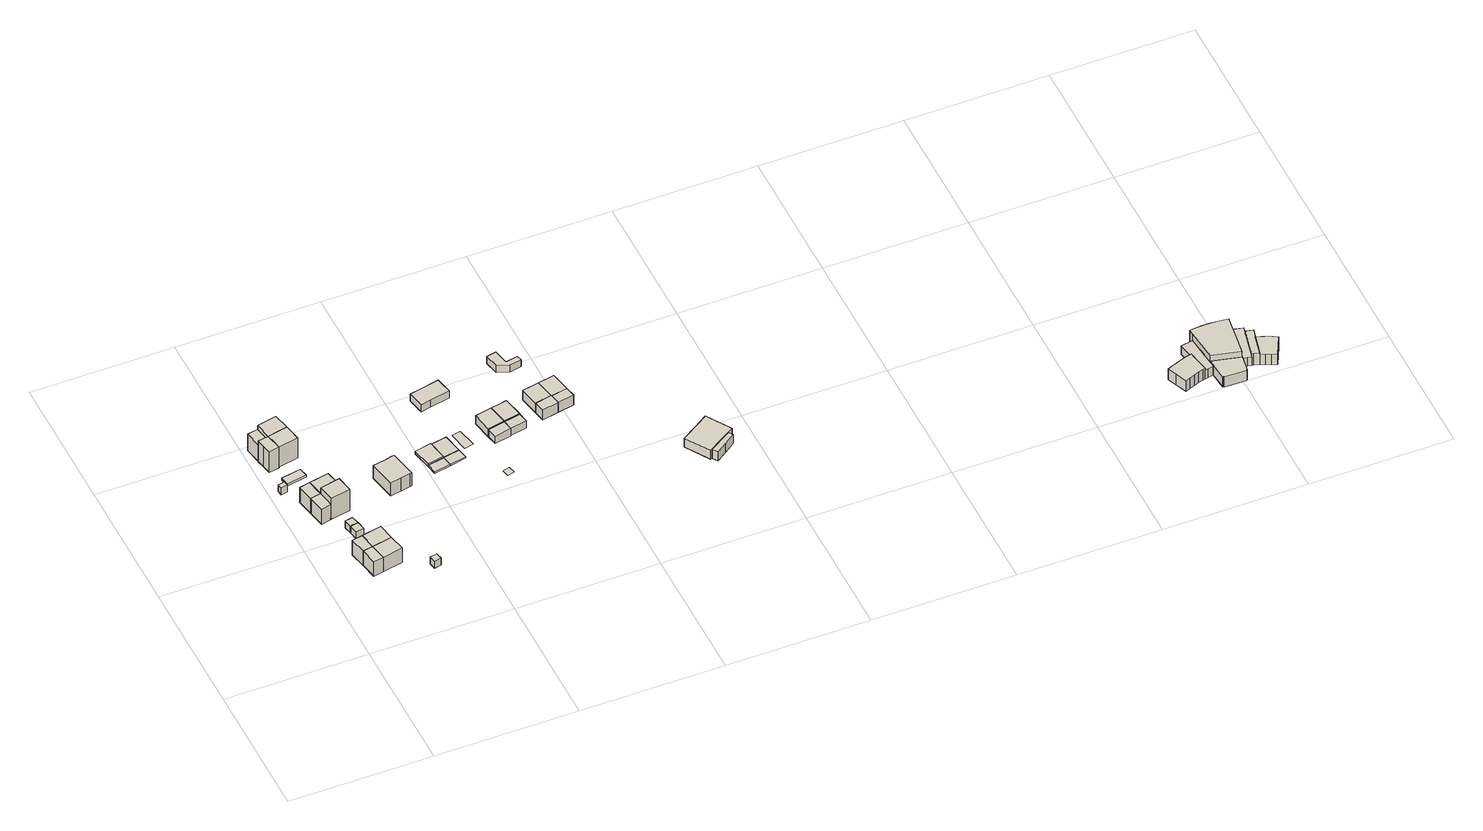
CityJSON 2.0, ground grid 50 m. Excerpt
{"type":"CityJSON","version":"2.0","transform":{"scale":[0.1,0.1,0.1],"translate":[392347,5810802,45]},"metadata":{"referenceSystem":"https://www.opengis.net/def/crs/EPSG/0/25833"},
"CityObjects":{
"building1":{"type":"Building","attributes":{"Gemeindeschluessel":"11000008","BezugspunktDach":"2200","function":"31001_2723","measuredHeight":3,"storeysAboveGround":1},"address":[{"country":"Germany","locality":"Berlin","thoroughfareNumber":"43 (1)","thoroughfareName":"An der Neumark"}],"geometry":[{"type":"Solid","lod":"1","boundaries":[[[[0,1,2,3]],[[4,5,6,7]],[[4,7,3,2]],[[5,4,2,1]],[[6,5,1,0]],[[7,6,0,3]]]]}]},
"building2":{"type":"Building","attributes":{"Gemeindeschluessel":"11000008","function":"31001_1010"},"address":[{"country":"Germany","locality":"Berlin","thoroughfareNumber":"37","thoroughfareName":"An der Neumark"}],"children":["building2-1","building2-2"]},
"building2-1":{"type":"BuildingPart","attributes":{"BezugspunktDach":"2200","measuredHeight":6.34,"storeysAboveGround":3},"parents":["building2"],"geometry":[{"type":"Solid","lod":"1","boundaries":[[[[8,9,10,11]],[[12,13,14,15]],[[12,15,11,10]],[[13,12,10,9]],[[14,13,9,8]],[[15,14,8,11]]]]}]},
"building2-2":{"type":"BuildingPart","attributes":{"BezugspunktDach":"2200","measuredHeight":6.38,"storeysAboveGround":3},"parents":["building2"],"geometry":[{"type":"MultiSurface","lod":"1","boundaries":[[[16,8,11,17]],[[15,14,18,19]],[[15,19,17,11]],[[14,15,11,8],[15,14,8,11]],[[18,14,8,16]],[[19,18,16,17]]]}]},
"building3":{"type":"Building","attributes":{"Gemeindeschluessel":"11000008","function":"31001_1010"},"address":[{"country":"Germany","locality":"Berlin","thoroughfareNumber":"39","thoroughfareName":"An der Neumark"}],"children":["building3-1","building3-2"]},
"building3-1":{"type":"BuildingPart","attributes":{"BezugspunktDach":"2200","measuredHeight":6.39,"storeysAboveGround":3},"parents":["building3"],"geometry":[{"type":"Solid","lod":"1","boundaries":[[[[11,10,20,21]],[[22,12,15,23]],[[22,23,21,20]],[[12,22,20,10]],[[15,12,10,11]],[[15,11,21,23]]]]}]},
"building3-2":{"type":"BuildingPart","attributes":{"BezugspunktDach":"2200","measuredHeight":6.43,"storeysAboveGround":3},"parents":["building3"],"geometry":[{"type":"MultiSurface","lod":"1","boundaries":[[[17,11,21,24]],[[25,26,27,28]],[[25,28,24,21]],[[26,25,23,15,11]],[[27,26,11,17]],[[28,27,17,24]],[[21,11,15,23]]]}]},
"building4":{"type":"Building","attributes":{"Gemeindeschluessel":"11000008","BezugspunktDach":"2200","function":"31001_2723","measuredHeight":3,"storeysAboveGround":1},"address":[{"country":"Germany","locality":"Berlin","thoroughfareNumber":"39 (1)","thoroughfareName":"An der Neumark"}],"geometry":[{"type":"Solid","lod":"1","boundaries":[[[[29,30,31,32]],[[33,34,35,36]],[[33,36,32,31]],[[34,33,31,30]],[[35,34,30,29]],[[36,35,29,32]]]]}]},
"building5":{"type":"Building","attributes":{"Gemeindeschluessel":"11000008","function":"31001_1010"},"address":[{"country":"Germany","locality":"Berlin","thoroughfareNumber":"41","thoroughfareName":"An der Neumark"}],"children":["building5-1","building5-2"]},
"building5-1":{"type":"BuildingPart","attributes":{"BezugspunktDach":"2200","measuredHeight":11.62,"storeysAboveGround":3},"parents":["building5"],"geometry":[{"type":"MultiSurface","lod":"1","boundaries":[[[37,38,39,40]],[[41,42,43,44]],[[41,44,40,39]],[[42,41,39,38]],[[43,42,38,37]],[[45,46,47,37,40]],[[44,43,48,43,49]],[[44,49,46,45]],[[49,43,48,47,46]]]}]},
"building5-2":{"type":"BuildingPart","attributes":{"BezugspunktDach":"2200","measuredHeight":7.3,"storeysAboveGround":3},"parents":["building5"],"geometry":[{"type":"MultiSurface","lod":"1","boundaries":[[[50,47,46,45,51]],[[44,49,43,52,53]],[[44,53,51,45]],[[52,43,47,50]],[[53,52,50,51]],[[49,44,54,45,46]],[[43,49,46,47]]]}]},
"building6":{"type":"Building","attributes":{"Gemeindeschluessel":"11000008","BezugspunktDach":"2200","function":"31001_2723","measuredHeight":3,"storeysAboveGround":1},"address":[{"country":"Germany","locality":"Berlin","thoroughfareNumber":"41 (1)","thoroughfareName":"An der Neumark"}],"geometry":[{"type":"Solid","lod":"1","boundaries":[[[[55,56,57,58]],[[59,60,61,62]],[[59,62,58,57]],[[60,59,57,56]],[[61,60,56,55]],[[62,61,55,58]]]]}]},
"building7":{"type":"Building","attributes":{"Gemeindeschluessel":"11000008","function":"31001_1010"},"address":[{"country":"Germany","locality":"Berlin","thoroughfareNumber":"43","thoroughfareName":"An der Neumark"}],"children":["building7-1","building7-2"]},
"building7-1":{"type":"BuildingPart","attributes":{"BezugspunktDach":"2200","measuredHeight":7.34,"storeysAboveGround":3},"parents":["building7"],"geometry":[{"type":"MultiSurface","lod":"1","boundaries":[[[45,63,64,65]],[[66,41,44,67]],[[66,67,65,64]],[[41,66,64,63]],[[44,41,63,45]],[[67,44,68,67,65]],[[65,67,68,69]],[[45,69,68,44]]]}]},
"building7-2":{"type":"BuildingPart","attributes":{"BezugspunktDach":"2200","measuredHeight":7.33,"storeysAboveGround":3},"parents":["building7"],"geometry":[{"type":"Solid","lod":"1","boundaries":[[[[51,45,69,65,70]],[[67,68,44,53,71]],[[67,71,70,65]],[[53,44,45,51]],[[71,53,51,70]],[[68,67,65,69]],[[44,68,69,45]]]]}]},
"building8":{"type":"Building","attributes":{"Gemeindeschluessel":"11000008","BezugspunktDach":"2200","function":"31001_2723","measuredHeight":0.773,"storeysAboveGround":1},"address":[{"country":"Germany","locality":"Berlin","thoroughfareNumber":"45 (1)","thoroughfareName":"An der Neumark"}],"geometry":[{"type":"Solid","lod":"1","boundaries":[[[[72,73,74,75]],[[76,77,78,79]],[[76,79,75,74]],[[77,76,74,73]],[[78,77,73,72]],[[79,78,72,75]]]]}]},
"building9":{"type":"Building","attributes":{"Gemeindeschluessel":"11000008","function":"31001_1010"},"address":[{"country":"Germany","locality":"Berlin","thoroughfareNumber":"45","thoroughfareName":"An der Neumark"}],"children":["building9-1","building9-2"]},
"building9-1":{"type":"BuildingPart","attributes":{"BezugspunktDach":"2200","measuredHeight":10.47,"storeysAboveGround":3},"parents":["building9"],"geometry":[{"type":"MultiSurface","lod":"1","boundaries":[[[80,81,82,83,84]],[[85,86,87,88,89]],[[85,89,84,83]],[[86,85,83,82]],[[87,86,82,81]],[[88,87,81,80]],[[89,90,91,84]],[[88,80,91,90]]]}]},
"building9-2":{"type":"BuildingPart","attributes":{"BezugspunktDach":"2200","measuredHeight":10.77,"storeysAboveGround":3},"parents":["building9"],"geometry":[{"type":"MultiSurface","lod":"1","boundaries":[[[92,93,80,91,84,94]],[[95,96,97,98,99,100]],[[95,100,94,84]],[[96,95,84,89,90]],[[97,96,91,90,88]],[[98,97,80,93]],[[99,98,93,92]],[[100,99,92,94]],[[90,89,84,91]],[[88,90,91,80]]]}]},
"building10":{"type":"Building","attributes":{"Gemeindeschluessel":"11000008","function":"31001_1010"},"address":[{"country":"Germany","locality":"Berlin","thoroughfareNumber":"47","thoroughfareName":"An der Neumark"}],"children":["building10-1","building10-2"]},
"building10-1":{"type":"BuildingPart","attributes":{"BezugspunktDach":"2200","measuredHeight":10.47,"storeysAboveGround":3},"parents":["building10"],"geometry":[{"type":"MultiSurface","lod":"1","boundaries":[[[84,83,82,101,102,103]],[[104,105,86,85,89,106]],[[104,106,103,102]],[[105,104,102,101]],[[86,105,101,82]],[[85,86,82,83]],[[89,85,83,84]],[[107,108,84,103]],[[106,89,108,107]]]}]},
"building10-2":{"type":"BuildingPart","attributes":{"BezugspunktDach":"2200","measuredHeight":7.28,"storeysAboveGround":3},"parents":["building10"],"geometry":[{"type":"MultiSurface","lod":"1","boundaries":[[[109,108,107,110]],[[111,112,113,114]],[[111,114,110,107]],[[112,111,106,89]],[[113,112,108,109]],[[114,113,109,110]],[[89,106,107,108]]]}]},
"building11":{"type":"Building","attributes":{"Gemeindeschluessel":"11000008","BezugspunktDach":"2200","function":"31001_2723","measuredHeight":3,"storeysAboveGround":1},"address":[{"country":"Germany","locality":"Berlin","thoroughfareNumber":"37 (1)","thoroughfareName":"An der Neumark"}],"geometry":[{"type":"Solid","lod":"1","boundaries":[[[[115,116,117,118]],[[119,120,121,122]],[[119,122,118,117]],[[120,119,117,116]],[[121,120,116,115]],[[122,121,115,118]]]]}]},
"building12":{"type":"Building","attributes":{"Gemeindeschluessel":"11000008","BezugspunktDach":"2200","function":"31001_1010","measuredHeight":6.02,"storeysAboveGround":2},"address":[{"country":"Germany","locality":"Berlin","thoroughfareNumber":"35","thoroughfareName":"An der Neumark"}],"geometry":[{"type":"Solid","lod":"1","boundaries":[[[[123,124,125,126,127,128,129,130]],[[131,132,133,134,135,136,137,138]],[[131,138,130,129]],[[132,131,129,128]],[[133,132,128,127]],[[134,133,127,126]],[[135,134,126,125]],[[136,135,125,124]],[[137,136,124,123]],[[138,137,123,130]]]]}]},
"building13":{"type":"Building","attributes":{"Gemeindeschluessel":"11000008","function":"31001_1010"},"address":[{"country":"Germany","locality":"Berlin","thoroughfareNumber":"33","thoroughfareName":"An der Neumark"}],"children":["building13-1","building13-2"]},
"building13-1":{"type":"BuildingPart","attributes":{"BezugspunktDach":"2200","measuredHeight":1.54,"storeysAboveGround":3},"parents":["building13"],"geometry":[{"type":"MultiSurface","lod":"1","boundaries":[[[139,140,141,142]],[[143,144,145,146]],[[143,146,142,141]],[[144,143,141,140]],[[147,148,140,139]],[[146,145,139,142]],[[145,144,149,148,147]]]}]},
"building13-2":{"type":"BuildingPart","attributes":{"BezugspunktDach":"2200","measuredHeight":0.624,"storeysAboveGround":3},"parents":["building13"],"geometry":[{"type":"MultiSurface","lod":"1","boundaries":[[[150,151,148,147]],[[144,152,153,145]],[[144,145,147,145,144,148]],[[152,144,148,151]],[[153,152,151,150]],[[145,153,150,147]]]}]},
"building14":{"type":"Building","attributes":{"Gemeindeschluessel":"11000008","function":"31001_1010"},"address":[{"country":"Germany","locality":"Berlin","thoroughfareNumber":"31","thoroughfareName":"An der Neumark"}],"children":["building14-1","building14-2"]},
"building14-1":{"type":"BuildingPart","attributes":{"BezugspunktDach":"2200","measuredHeight":0.611,"storeysAboveGround":3},"parents":["building14"],"geometry":[{"type":"Solid","lod":"1","boundaries":[[[[148,151,154,155,156,157]],[[158,159,160,152,144,143]],[[158,143,157,156]],[[159,158,156,155]],[[160,159,155,154]],[[152,160,154,151]],[[144,152,151,148]],[[143,144,148,157]]]]}]},
"building14-2":{"type":"BuildingPart","attributes":{"BezugspunktDach":"2200","measuredHeight":0.55,"storeysAboveGround":3},"parents":["building14"],"geometry":[{"type":"Solid","lod":"1","boundaries":[[[[151,154,155,148]],[[159,160,152,144]],[[159,144,148,155]],[[160,159,155,154]],[[152,160,154,151]],[[144,152,151,148]]]]}]},
"building15":{"type":"Building","attributes":{"Gemeindeschluessel":"11000008","BezugspunktDach":"2200","function":"31001_2463","measuredHeight":0.019,"storeysAboveGround":1},"address":[{"country":"Germany","locality":"Berlin","thoroughfareNumber":"31 (1)","thoroughfareName":"An der Neumark"}],"geometry":[{"type":"MultiSurface","lod":"1","boundaries":[[[161,162,163,164]]]}]},
"building16":{"type":"Building","attributes":{"Gemeindeschluessel":"11000008","BezugspunktDach":"2200","function":"31001_2723","measuredHeight":0.018,"storeysAboveGround":1},"address":[{"country":"Germany","locality":"Berlin","thoroughfareNumber":"29 (1)","thoroughfareName":"An der Neumark"}],"geometry":[{"type":"MultiSurface","lod":"1","boundaries":[[[165,166,167,168]]]}]},
"building17":{"type":"Building","attributes":{"Gemeindeschluessel":"11000008","function":"31001_1010"},"address":[{"country":"Germany","locality":"Berlin","thoroughfareNumber":"42","thoroughfareName":"An der Neumark"}],"children":["building17-1","building17-2"]},
"building17-1":{"type":"BuildingPart","attributes":{"BezugspunktDach":"2200","measuredHeight":3,"storeysAboveGround":3},"parents":["building17"],"geometry":[{"type":"Solid","lod":"1","boundaries":[[[[169,170,171,172,173,174]],[[175,176,177,178,179,180]],[[175,180,174,173]],[[176,175,173,172]],[[177,176,172,171]],[[178,177,171,170]],[[179,178,170,169]],[[180,179,169,174]]]]}]},
"building17-2":{"type":"BuildingPart","attributes":{"BezugspunktDach":"2200","measuredHeight":0.277,"storeysAboveGround":3},"parents":["building17"],"geometry":[{"type":"Solid","lod":"1","boundaries":[[[[181,182,183,184]],[[185,186,187,188]],[[185,188,184,183]],[[186,185,183,182]],[[187,186,182,181]],[[188,187,181,184]]]]}]},
"building18":{"type":"Building","attributes":{"Gemeindeschluessel":"11000008","function":"31001_1010"},"address":[{"country":"Germany","locality":"Berlin","thoroughfareNumber":"29","thoroughfareName":"An der Neumark"}],"children":["building18-1","building18-2"]},
"building18-1":{"type":"BuildingPart","attributes":{"BezugspunktDach":"2200","measuredHeight":3.88,"storeysAboveGround":3},"parents":["building18"],"geometry":[{"type":"MultiSurface","lod":"1","boundaries":[[[189,190,191,192,193,194]],[[195,196,197,198,199,200]],[[195,200,194,193]],[[196,195,193,192]],[[197,196,192,191]],[[201,202,191,190]],[[198,197,203,204,205]],[[199,198,190,189],[206,207,201,205]],[[200,199,189,194]],[[205,204,203,202,201]],[[201,207,206,205]]]}]},
"building18-2":{"type":"BuildingPart","attributes":{"BezugspunktDach":"2200","measuredHeight":3.13,"storeysAboveGround":3},"parents":["building18"],"geometry":[{"type":"MultiSurface","lod":"1","boundaries":[[[208,209,202,207]],[[204,210,211,206]],[[210,204,202,209]],[[211,210,209,208]],[[206,211,208,207]],[[205,201,202,204]],[[206,207,201,205]]]}]},
"building19":{"type":"Building","attributes":{"Gemeindeschluessel":"11000008","function":"31001_1010"},"address":[{"country":"Germany","locality":"Berlin","thoroughfareNumber":"27","thoroughfareName":"An der Neumark"}],"children":["building19-1","building19-2"]},
"building19-1":{"type":"BuildingPart","attributes":{"BezugspunktDach":"2200","measuredHeight":3.69,"storeysAboveGround":3},"parents":["building19"],"geometry":[{"type":"MultiSurface","lod":"1","boundaries":[[[191,212,213,214,192]],[[215,216,217,218,219]],[[215,219,192,214]],[[216,215,214,213]],[[217,216,213,212]],[[218,217,220,217,218,202,221,212,191]],[[219,218,191,192]],[[221,202,218,217,220]]]}]},
"building19-2":{"type":"BuildingPart","attributes":{"BezugspunktDach":"2200","measuredHeight":3.03,"storeysAboveGround":3},"parents":["building19"],"geometry":[{"type":"MultiSurface","lod":"1","boundaries":[[[209,222,221,202]],[[217,223,224,218]],[[223,217,221,222]],[[224,223,222,209]],[[218,224,209,202]],[[225,217,218,202,221]]]}]},
"building20":{"type":"Building","attributes":{"Gemeindeschluessel":"11000008","function":"31001_1010"},"address":[{"country":"Germany","locality":"Berlin","thoroughfareNumber":"25","thoroughfareName":"An der Neumark"}],"children":["building20-1","building20-2"]},
"building20-1":{"type":"BuildingPart","attributes":{"BezugspunktDach":"2200","measuredHeight":4.24,"storeysAboveGround":3},"parents":["building20"],"geometry":[{"type":"MultiSurface","lod":"1","boundaries":[[[226,227,228,229]],[[230,231,232,233]],[[230,233,229,228]],[[231,230,228,227]],[[233,232,226,229]],[[232,231,234,227,226]]]}]},
"building20-2":{"type":"BuildingPart","attributes":{"BezugspunktDach":"2200","measuredHeight":4.68,"storeysAboveGround":3},"parents":["building20"],"geometry":[{"type":"MultiSurface","lod":"1","boundaries":[[[235,236,237,238,239]],[[231,240,241,242,232]],[[227,226,232,239,238]],[[240,231,238,237]],[[241,240,237,236]],[[242,241,236,235]],[[232,242,235,239]],[[231,232,226,227]]]}]},
"building21":{"type":"Building","attributes":{"Gemeindeschluessel":"11000008","BezugspunktDach":"2200","function":"51009_1610","measuredHeight":3.01,"storeysAboveGround":0},"address":[{"country":"Germany","locality":"Berlin"}],"geometry":[{"type":"Solid","lod":"1","boundaries":[[[[243,244,245,246,247,248,249]],[[250,251,252,253,254,255,256]],[[250,256,249,248]],[[251,250,248,247]],[[252,251,247,246]],[[253,252,246,245]],[[254,253,245,244]],[[255,254,244,243]],[[256,255,243,249]]]]}]},
"building22":{"type":"Building","attributes":{"Gemeindeschluessel":"11000008","function":"31001_1010"},"address":[{"country":"Germany","locality":"Berlin","thoroughfareNumber":"23","thoroughfareName":"An der Neumark"}],"children":["building22-1","building22-2"]},
"building22-1":{"type":"BuildingPart","attributes":{"BezugspunktDach":"2200","measuredHeight":4.2,"storeysAboveGround":3},"parents":["building22"],"geometry":[{"type":"MultiSurface","lod":"1","boundaries":[[[227,257,258,228]],[[259,260,231,230]],[[259,230,228,258]],[[260,259,258,257]],[[231,260,257,260,231,261]],[[230,231,227,228]],[[261,231,260,257,227]]]}]},
"building22-2":{"type":"BuildingPart","attributes":{"BezugspunktDach":"2200","measuredHeight":4.19,"storeysAboveGround":3},"parents":["building22"],"geometry":[{"type":"Solid","lod":"1","boundaries":[[[[262,263,257,227]],[[260,264,241,231]],[[264,260,257,263]],[[241,264,263,262]],[[231,241,262,227]],[[260,231,227,257]]]]}]},
"building23":{"type":"Building","attributes":{"Gemeindeschluessel":"11000008","BezugspunktDach":"2200","function":"31001_1310","measuredHeight":5.32,"storeysAboveGround":1},"address":[{"country":"Germany","locality":"Berlin","thoroughfareNumber":"81","thoroughfareName":"Mohriner Allee"}],"geometry":[{"type":"Solid","lod":"1","boundaries":[[[[265,266,267,268,269,270,271,272]],[[273,274,275,276,277,278,279,280]],[[273,280,272,271]],[[274,273,271,270]],[[275,274,270,269]],[[276,275,269,268]],[[277,276,268,267]],[[278,277,267,266]],[[279,278,266,265]],[[280,279,265,272]]]]}]},
"building24":{"type":"Building","attributes":{"Gemeindeschluessel":"11000008","BezugspunktDach":"2200","function":"51009_1610","measuredHeight":5.39,"storeysAboveGround":0},"address":[{"country":"Germany","locality":"Berlin"}],"geometry":[{"type":"Solid","lod":"1","boundaries":[[[[281,282,283,268,284]],[[285,286,287,288,289]],[[285,289,284,268]],[[286,285,268,283]],[[287,286,283,282]],[[288,287,282,281]],[[289,288,281,284]]]]}]},
"building25":{"type":"Building","attributes":{"name":"Orangerie","Gemeindeschluessel":"11000008","function":"31001_3270"},"address":[{"country":"Germany","locality":"Berlin","thoroughfareNumber":"10","thoroughfareName":"Massiner Weg"}],"children":["building25-1","building25-2","building25-3","building25-4","building25-5","building25-6","building25-7"]},
"building25-1":{"type":"BuildingPart","attributes":{"BezugspunktDach":"2200","measuredHeight":8.72,"storeysAboveGround":2},"parents":["building25"],"geometry":[{"type":"MultiSurface","lod":"1","boundaries":[[[290,291,292,293,294,295,296,297,298,299,300,301]],[[302,303,304,305,306,307,308,309,310,311,312,313]],[[302,313,301,300]],[[303,302,300,299]],[[304,303,299,298]],[[305,304,298,297]],[[306,305,297,296]],[[307,306,296,295]],[[308,307,295,294]],[[314,315,294,293]],[[316,317,318,317,314,293,292]],[[319,320,292,291]],[[312,321,322,323,291,290]],[[313,312,290,301]],[[309,308,315,314]],[[310,318,317,316]],[[309,314,317,318,324]],[[311,310,320,319]],[[325,322,321,312,326]],[[325,311,323,322]]]}]},
"building25-2":{"type":"BuildingPart","attributes":{"BezugspunktDach":"2200","measuredHeight":5.88,"storeysAboveGround":2},"parents":["building25"],"geometry":[{"type":"MultiSurface","lod":"1","boundaries":[[[327,328,329,330,331,332,322,321,333,334,335]],[[336,337,312,325,338,339,340,341,342,343,344]],[[336,344,335,334]],[[337,336,334,333]],[[312,337,333,321]],[[339,338,332,331]],[[340,339,331,330]],[[341,340,330,329]],[[344,343,327,335]],[[325,312,321,322]],[[325,322,323,311]],[[345,311,323,332,338]],[[342,346,347,328]],[[341,329,347,346]],[[343,342,328,327]]]}]},
"building25-3":{"type":"BuildingPart","attributes":{"BezugspunktDach":"2200","measuredHeight":6.14,"storeysAboveGround":2},"parents":["building25"],"geometry":[{"type":"MultiSurface","lod":"1","boundaries":[[[348,349,350,351,352,353,354,355,315,317,316]],[[318,308,356,357,358,359,360,361,362,363,310]],[[324,309,364]],[[356,308,315,355]],[[357,356,355,354]],[[358,357,354,353]],[[359,358,353,352]],[[362,361,350,349]],[[363,362,349,348]],[[310,363,348,316]],[[318,310,316,317]],[[364,309,314,315,308]],[[318,317,314,309,324]],[[360,359,352,351]],[[361,360,351,350]]]}]},
"building25-4":{"type":"BuildingPart","attributes":{"BezugspunktDach":"2200","measuredHeight":4.39,"storeysAboveGround":2},"parents":["building25"],"geometry":[{"type":"MultiSurface","lod":"1","boundaries":[[[365,366,367,368,369,370,371,372,373,319]],[[363,374,375,376,377,378,379,339,338,311]],[[348,316,320,373]],[[374,363,373,372]],[[375,374,372,371]],[[376,375,371,370]],[[377,376,370,369]],[[378,377,369,368]],[[379,378,368,367]],[[339,379,367,366]],[[338,339,366,365]],[[311,323,332,338,365,319]],[[380,319,320,310,311]],[[381,363,310,316,348]],[[338,332,323,311]]]}]},
"building25-5":{"type":"BuildingPart","attributes":{"BezugspunktDach":"2200","measuredHeight":5.03,"storeysAboveGround":2},"parents":["building25"],"geometry":[{"type":"MultiSurface","lod":"1","boundaries":[[[382,383,384,385,386,387]],[[359,388,389,390,391,361]],[[359,352,351,350,387,386]],[[388,359,386,385]],[[389,388,385,384]],[[392,393,394,395,389,394,393,396,384,383]],[[391,390,383,382]],[[361,391,382,387]],[[360,351,352,359,397]],[[361,350,351,360]],[[390,395,394,393,392]],[[396,393,394,389]]]}]},
"building25-6":{"type":"BuildingPart","attributes":{"BezugspunktDach":"2200","measuredHeight":6.46,"storeysAboveGround":2},"parents":["building25"],"geometry":[{"type":"MultiSurface","lod":"1","boundaries":[[[398,399,400,401,402,403,404,405,406,407,408,409,410,411]],[[412,413,414,415,343,346,341,416,417,418,419,420,421,422]],[[412,422,411,410]],[[413,412,410,409]],[[414,413,409,408]],[[415,414,408,407]],[[343,415,407,406]],[[347,328,342,328,327,343,406,405]],[[341,329,347,346,405,404]],[[416,341,404,403]],[[417,416,403,402]],[[418,417,402,401]],[[419,418,401,400]],[[420,419,400,399]],[[421,420,399,398]],[[422,421,398,411]],[[346,342,328,347]],[[343,327,328,342]],[[423,346,347,329,341]]]}]},
"building25-7":{"type":"BuildingPart","attributes":{"BezugspunktDach":"2200","measuredHeight":6.46,"storeysAboveGround":2},"parents":["building25"],"geometry":[{"type":"Solid","lod":"1","boundaries":[[[[424,425,426,427,428,429,430,431,396,393,392]],[[394,389,432,433,434,435,436,437,438,439,390]],[[432,389,396,431]],[[433,432,431,430]],[[434,433,430,429]],[[435,434,429,428]],[[436,435,428,427]],[[437,436,427,426]],[[438,437,426,425]],[[439,438,425,424]],[[390,439,424,392]],[[394,390,392,393]],[[389,394,393,396]]]]}]}
},
"vertices":[
[26,735,64],[48,739,64],[45,756,64],[23,752,64],[45,756,34],[48,739,34],[26,735,34],[23,752,34],
[180,290,98],[250,304,98],[238,362,98],[168,348,98],[238,362,35],[250,304,35],[180,290,35],[168,348,35],
[143,283,98],[132,341,98],[143,283,35],[132,341,35],
[227,420,98],[157,406,98],[227,420,35],[157,406,35],
[120,399,98],[157,406,34],[168,348,34],[132,341,34],[120,399,34],
[161,459,64],[189,465,64],[183,496,64],[155,490,64],[183,496,34],[189,465,34],[161,459,34],[155,490,34],
[124,571,125],[194,585,125],[183,643,125],[113,629,125],[183,643,33],[194,585,33],[124,571,33],[113,629,33],[113,629,100],[119,600,100],[124,571,100],[124,571,79],[119,600,33],
[88,563,100],[77,622,100],[88,563,33],[77,622,33],[113,629,59],
[154,493,64],[182,498,64],[176,524,64],[149,519,64],[176,524,34],[182,498,34],[154,493,34],[149,519,34],
[183,643,100],[171,701,100],[102,688,100],[171,701,33],[102,688,33],[107,658,33],[107,658,100],
[65,680,100],[65,680,33],
[61,765,40],[130,778,40],[123,810,40],[55,797,40],[123,810,32],[130,778,32],[61,765,32],[55,797,32],
[70,851,122],[139,864,122],[128,923,122],[93,916,122],[58,909,122],[93,916,34],[128,923,34],[139,864,34],[70,851,34],[58,909,34],[64,880,34],[64,880,122],
[27,873,122],[33,844,122],[21,902,122],[58,909,31],[64,880,31],[70,851,31],[33,844,31],[27,873,31],[21,902,31],
[116,981,122],[81,974,122],[47,967,122],[81,974,34],[116,981,34],[47,967,34],[47,967,105],[58,909,105],
[21,902,105],[10,960,105],[47,967,32],[58,909,32],[21,902,32],[10,960,32],
[331,237,67],[355,242,67],[350,266,67],[326,261,67],[350,266,37],[355,242,37],[331,237,37],[326,261,37],
[337,591,91],[377,598,91],[410,605,91],[416,606,91],[398,700,91],[391,699,91],[359,692,91],[319,685,91],[359,692,34],[391,699,34],[398,700,34],[416,606,34],[410,605,34],[377,598,34],[337,591,34],[319,685,34],
[496,661,48],[554,672,48],[541,742,48],[482,730,48],[541,742,37],[554,672,37],[496,661,37],[482,730,37],[496,661,43],[554,672,43],[554,672,39],
[503,624,43],[561,635,43],[561,635,37],[503,624,37],
[620,647,43],[612,683,43],[599,753,43],[541,742,43],[599,753,37],[612,683,37],[620,647,37],
[635,689,37],[667,696,37],[653,764,37],[621,757,37],
[708,523,38],[732,528,38],[727,552,38],[703,547,38],
[576,894,66],[612,902,66],[682,915,66],[670,974,66],[601,960,66],[564,953,66],[601,960,36],[670,974,36],[682,915,36],[612,902,36],[576,894,36],[564,953,36],
[576,894,40],[612,902,40],[601,960,40],[564,953,40],[601,960,37],[612,902,37],[576,894,37],[564,953,37],
[723,705,73],[752,711,73],[782,717,73],[768,787,73],[739,781,73],[710,775,73],[739,781,37],[768,787,37],[782,717,37],[752,711,37],[723,705,37],[710,775,37],[752,711,70],[782,717,70],[782,717,62],[782,717,38],[752,711,38],[723,705,38],[723,705,70],
[730,669,70],[789,680,70],[789,680,38],[730,669,38],
[840,728,73],[826,798,73],[797,792,73],[797,792,39],[826,798,39],[840,728,39],[782,717,39],[768,787,39],[840,728,62],[840,728,70],
[847,691,70],[847,691,39],[789,680,39],[840,728,58],
[901,740,82],[959,752,82],[945,821,82],[887,810,82],[945,821,40],[959,752,40],[901,740,40],[887,810,40],[959,752,62],
[908,703,84],[966,715,84],[962,733,84],[959,752,84],[901,740,84],[962,733,40],[966,715,40],[908,703,40],
[861,957,69],[903,941,69],[943,949,69],[939,968,69],[896,960,69],[885,1013,69],[851,1006,69],[885,1013,39],[896,960,39],[939,968,39],[943,949,39],[903,941,39],[861,957,39],[851,1006,39],
[1017,763,82],[1003,832,82],[1003,832,40],[1017,763,40],[959,752,75],
[966,715,82],[1024,726,82],[1024,726,40],
[1321,333,73],[1371,365,73],[1373,366,73],[1404,386,73],[1422,397,73],[1368,481,73],[1318,449,73],[1267,417,73],[1318,449,35],[1368,481,35],[1422,397,35],[1404,386,35],[1373,366,35],[1371,365,35],[1321,333,35],[1267,417,35],
[1339,318,73],[1376,344,73],[1414,370,73],[1327,336,73],[1404,386,34],[1414,370,34],[1376,344,34],[1339,318,34],[1327,336,34],
[2914,198,72],[2925,87,72],[3023,64,72],[3034,139,72],[3042,195,72],[3045,214,72],[3023,217,72],[3001,219,72],[2979,220,72],[2956,220,72],[2934,219,72],[2912,217,72],[2934,219,5],[2956,220,5],[2979,220,5],[3001,219,5],[3023,217,5],[3045,214,5],[3042,195,5],[3034,139,5],[3023,64,5],[2925,87,5],[2914,198,5],[2912,217,5],[3034,139,41],[3042,195,41],[3023,64,41],[3032,130,41],[3032,130,5],[2925,87,49],[3023,64,49],[2914,198,43],[2920,132,43],[2925,87,43],[3033,132,5],[2920,132,5],[2915,191,5],
[2882,137,43],[2884,125,43],[2896,61,43],[2908,63,43],[2926,66,43],[2927,66,43],[2900,196,43],[2886,194,43],[2872,191,43],[2886,194,5],[2900,196,5],[2927,66,5],[2926,66,5],[2908,63,5],[2896,61,5],[2884,125,5],[2882,137,5],[2872,191,5],[2926,69,5],[2889,98,5],[2889,98,43],
[3024,64,41],[3042,60,41],[3054,57,41],[3069,122,41],[3077,159,41],[3084,187,41],[3070,190,41],[3056,193,41],[3056,193,5],[3070,190,5],[3084,187,5],[3077,159,5],[3069,122,5],[3054,57,5],[3042,60,5],[3024,64,5],[3041,188,5],
[2927,66,49],[2926,66,49],[2932,6,49],[2935,7,49],[2936,3,49],[3012,1,49],[3013,5,49],[3015,4,49],[3024,64,49],[3015,4,5],[3013,5,5],[3012,1,5],[2936,3,5],[2935,7,5],[2932,6,5],[2925,87,29],[3024,64,17],
[3061,56,55],[3079,50,55],[3096,126,55],[3103,153,55],[3077,159,55],[3054,57,55],[3103,153,5],[3096,126,5],[3079,50,5],[3061,56,5],[3079,50,52],[3088,87,52],[3088,87,5],[3087,84,5],[3096,126,52],[3077,156,5],
[2802,72,51],[2819,33,51],[2836,41,51],[2854,48,51],[2871,54,51],[2889,59,51],[2896,61,51],[2889,98,51],[2882,137,51],[2863,133,51],[2844,127,51],[2825,120,51],[2806,113,51],[2788,105,51],[2806,113,5],[2825,120,5],[2844,127,5],[2863,133,5],[2889,59,5],[2871,54,5],[2854,48,5],[2836,41,5],[2819,33,5],[2802,72,5],[2788,105,5],[2895,70,5],
[3096,43,52],[3113,35,52],[3130,27,52],[3147,62,52],[3164,96,52],[3147,105,52],[3131,113,52],[3114,119,52],[3114,119,5],[3131,113,5],[3147,105,5],[3164,96,5],[3147,62,5],[3130,27,5],[3113,35,5],[3096,43,5]
]}
